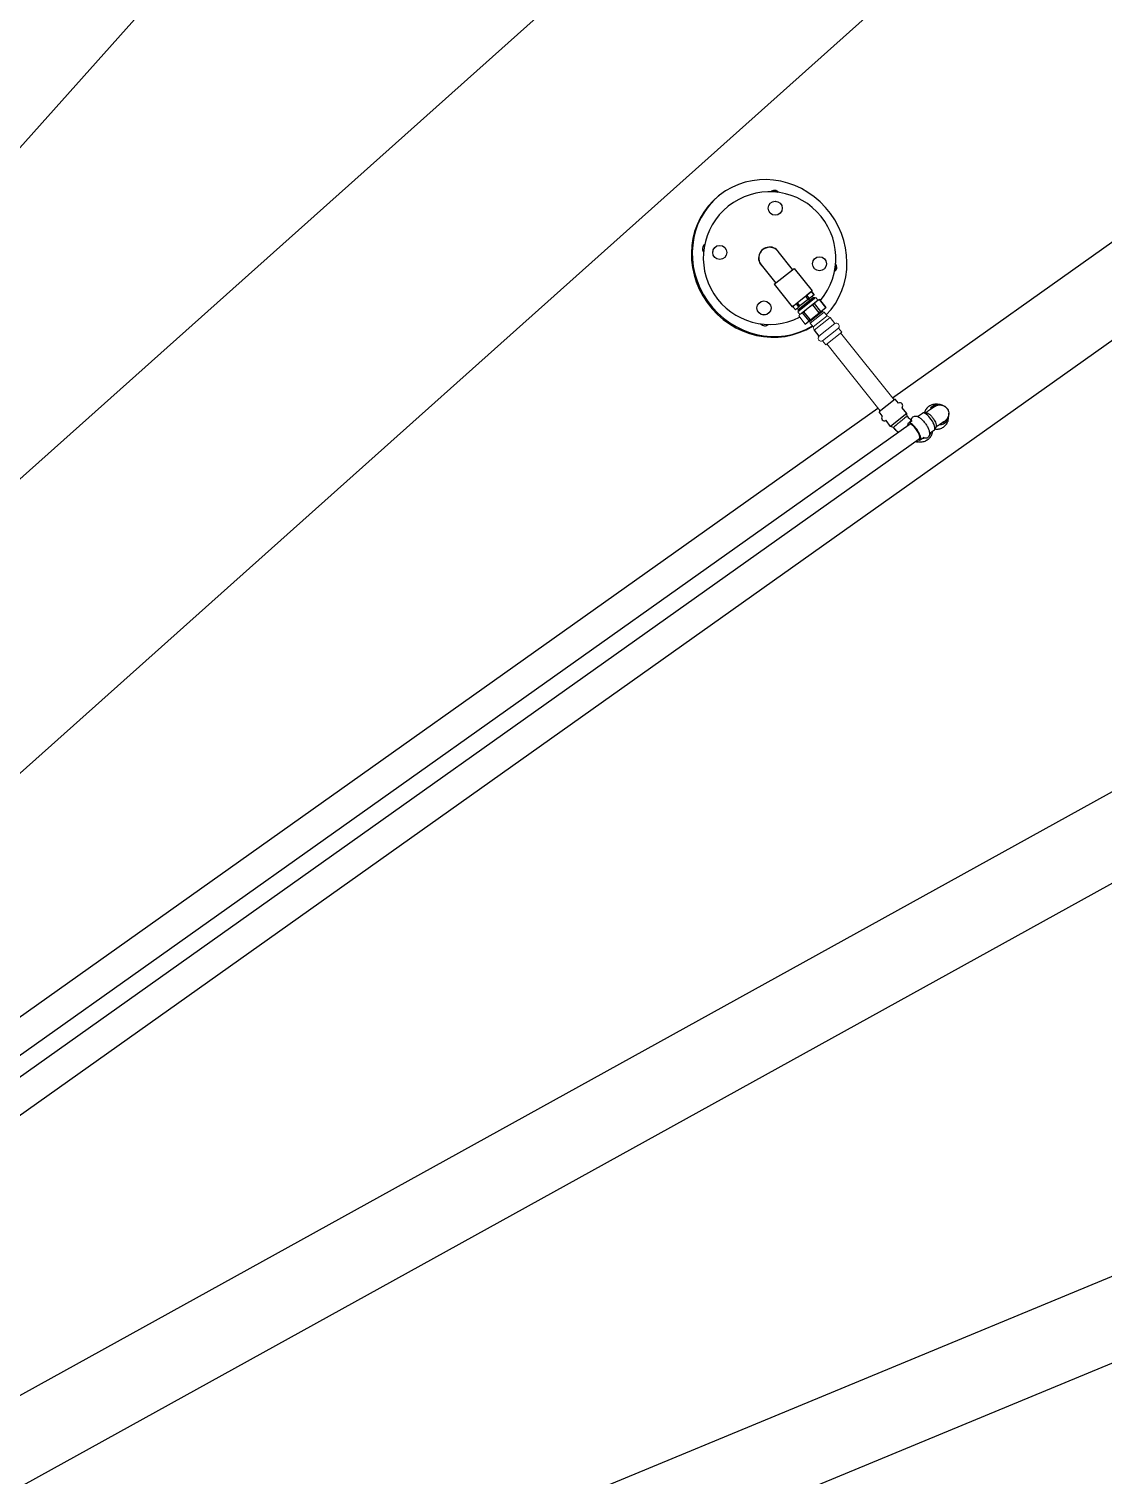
# Model space of a CAD drawing. Header units: millimetres. Extents: x 0 to 118900, y 0 to 84100.
# Drawn here: x 27925 to 29262, y 20382 to 22183 of the extents above; entities that cross this region are included whole.
import ezdxf

# ---------------------------------------------------------------- set-up
doc = ezdxf.new("R2010")
doc.units = ezdxf.units.MM
doc.header["$LTSCALE"] = 100
for name, color, linetype, lineweight, true_color in [('4003-AREA-04.1_F-Foundation', 7, 'Continuous', 25, 0xadadad), ('P_Anti-Foam (AF)', 6, 'Continuous', 18, 0xff00ff), ('P_BioGas (BG)', 94, 'Continuous', 18, 0x008100)]:
    doc.layers.add(name, color=color, linetype=linetype, lineweight=lineweight, true_color=true_color)
doc.layers.add('4003-AREA-04.1_T-Tank', color=7, linetype='Continuous', lineweight=25)
doc.layers.add('Visible', color=7, linetype='Continuous', lineweight=25)

msp = doc.modelspace()

# ---------------------------------------------------------------- linework, layer by layer
at = {"layer": '4003-AREA-04.1_F-Foundation'}
msp.add_circle((24937.91, 18779.59), 12250, dxfattribs=at)
at = {"layer": '4003-AREA-04.1_T-Tank'}
msp.add_circle((24937.91, 18779.59), 11950, dxfattribs=at)
at = {"layer": 'P_Anti-Foam (AF)'}
for p, q in [((28882.11, 21830.25), (28904.39, 21848.02)), ((28903.1, 21847.99), (28882.43, 21831.5)), ((28901.24, 21848.2), (28882.64, 21833.36)), ((28884.6, 21827.12), (28906.88, 21844.9)), ((28902.42, 21851.7), (28899.3, 21855.6)), ((28900, 21849.76), (28901.24, 21848.2)), ((28901.24, 21848.2), (28903.1, 21847.99)), ((28903.1, 21847.99), (28903.59, 21847.38)), ((28904.39, 21848.02), (28906.88, 21844.9)), ((28906.88, 21844.9), (28909.12, 21845.87)), ((28917.16, 21835.82), (28909.14, 21845.88)), ((28878.97, 21832.99), (28875.85, 21836.9)), ((28877, 21838.07), (28877.12, 21837.91)), ((28881.39, 21834.92), (28882.64, 21833.36)), ((28882.11, 21830.25), (28884.6, 21827.12)), ((28882.64, 21833.36), (28882.43, 21831.5)), ((28883.14, 21825.15), (28891.16, 21815.09)), ((28884.6, 21827.12), (28883.15, 21825.16)), ((28897.2, 21818.14), (28912.84, 21830.61)), ((28897.5, 21816.17), (28914.7, 21829.88)), ((28918.42, 21825.22), (28901.22, 21811.5)), ((28922.23, 21823.33), (28902.22, 21807.36)), ((28912.84, 21830.61), (28911.98, 21831.69)), ((28912.84, 21830.61), (28914.7, 21829.88)), ((28918.42, 21825.22), (28914.7, 21829.88)), ((28918.42, 21825.22), (28922.23, 21823.33)), ((28922.23, 21823.33), (28928.14, 21815.92)), ((28897.2, 21818.14), (28896.34, 21819.22)), ((28897.2, 21818.14), (28897.5, 21816.17)), ((28901.22, 21811.5), (28897.5, 21816.17)), ((28901.22, 21811.5), (28902.22, 21807.36)), ((28928.14, 21815.92), (28908.12, 21799.96)), ((28932.81, 21810.06), (28912.8, 21794.1)), ((28936.74, 21805.14), (28916.73, 21789.17)), ((28928.14, 21815.92), (28929.55, 21816.14)), ((28932.81, 21810.06), (28933.34, 21811.4)), ((28932.81, 21810.06), (28936.74, 21805.14)), ((29001.88, 21720.58), (28935.33, 21804.01)), ((28912.8, 21794.1), (28911.38, 21793.88)), ((28912.8, 21794.1), (28916.73, 21789.17)), ((28984.68, 21706.86), (28918.13, 21790.3))]:
    msp.add_line(p, q, dxfattribs=at)
for centre, start, end in [((28930.08, 21812.68), 338.47838, 98.66986), ((28910.85, 21797.34), 158.47838, 278.66986)]:
    msp.add_arc(centre, 3.5, start, end, dxfattribs=at)
for points, weights in [([(28909.14, 21845.88), (28909.13, 21845.88), (28909.12, 21845.87)], [2.58508153772, 2.58572168246, 2.58635890068]), ([(28887.96, 21828.99), (28885.03, 21827.71), (28883.14, 21825.15)], [2.58508153772, 2.86513203764, 2.58508153772])]:
    msp.add_rational_spline(points, weights, degree=2, dxfattribs=at)
at = {"layer": 'P_BioGas (BG)'}
for p, q in [((29036.85, 22626.05), (27686.65, 21419.32)), ((29218.77, 22422.49), (27868.58, 21215.77))]:
    msp.add_line(p, q, dxfattribs=at)
at = {"layer": 'Visible'}
for p, q in [((32937.62, 27657.07), (26982.47, 20992.63)), ((28999.76, 21723.23), (34654.6, 25735.95)), ((34712.47, 25654.4), (27324.29, 20411.68)), ((27408.52, 20202.33), (35372.37, 24604.28)), ((35420.75, 24516.76), (27447.03, 20109.36)), ((27370.54, 19841.48), (35958.92, 23399.37)), ((35997.19, 23306.99), (27408.82, 19749.09)), ((28784.57, 21975.41), (28783.5, 21974.55)), ((28875.52, 21882.94), (28857.44, 21905.61)), ((28836.41, 21888.84), (28854.49, 21866.17)), ((28852.57, 21864.64), (28877.43, 21884.47)), ((28877.43, 21884.47), (28899.88, 21856.32)), ((28852.57, 21864.64), (28875.02, 21836.49)), ((28875.02, 21836.49), (28899.88, 21856.32)), ((28880.24, 21840.4), (28875.85, 21836.9)), ((28880.24, 21840.4), (28881.64, 21841.52)), ((28883.36, 21836.49), (28880.24, 21840.4)), ((28891.83, 21849.65), (28881.64, 21841.52)), ((28884.76, 21837.61), (28881.64, 21841.52)), ((28894.95, 21845.74), (28884.76, 21837.61)), ((28891.83, 21849.65), (28893.37, 21850.87)), ((28894.95, 21845.74), (28891.83, 21849.65)), ((28899.17, 21855.5), (28893.37, 21850.87)), ((28896.48, 21846.96), (28893.37, 21850.87)), ((28894.95, 21845.74), (28896.48, 21846.96)), ((28902.28, 21851.59), (28896.48, 21846.96)), ((28897.9, 21854.74), (28898.03, 21854.59)), ((28899.17, 21855.5), (28899.3, 21855.6)), ((28902.28, 21851.59), (28899.17, 21855.5)), ((28902.28, 21851.59), (28902.42, 21851.7)), ((28910.64, 21830.62), (28902.62, 21840.68)), ((28917, 21835.69), (28908.98, 21845.75)), ((28878.97, 21832.99), (28883.36, 21836.49)), ((28882.43, 21831.5), (28882.91, 21830.89)), ((28883.36, 21836.49), (28884.76, 21837.61)), ((28895.98, 21818.93), (28887.96, 21828.99)), ((28897.64, 21820.26), (28889.62, 21830.31)), ((28897.64, 21820.26), (28908.81, 21829.17)), ((28908.81, 21829.17), (28900.79, 21839.22)), ((28910.64, 21830.62), (28908.81, 21829.17)), ((28910.64, 21830.62), (28917, 21835.69)), ((28917.16, 21835.82), (28917, 21835.69)), ((28891.16, 21815.09), (28895.98, 21818.93)), ((28897.64, 21820.26), (28895.98, 21818.93)), ((28902.22, 21807.36), (28908.12, 21799.96)), ((28908.12, 21799.96), (28907.59, 21798.63)), ((29003.28, 21721.7), (28983.27, 21705.74)), ((29007.21, 21716.77), (29003.28, 21721.7)), ((27285.04, 20506.44), (28981.79, 21710.48)), ((28987.2, 21700.81), (28983.27, 21705.74)), ((29017.63, 21703.72), (28997.61, 21687.76)), ((29017.63, 21703.72), (29011.89, 21710.91)), ((29018.28, 21700.13), (29017.63, 21703.72)), ((29031.25, 21699.96), (29037.22, 21704.19)), ((29041.62, 21704.8), (29038.02, 21704.47)), ((29049.82, 21712.51), (29047.41, 21710.59)), ((27518.51, 20624.3), (29020.58, 21690.18)), ((28997.61, 21687.76), (28991.88, 21694.95)), ((29001.24, 21686.2), (28997.61, 21687.76)), ((29019.54, 21691.65), (29024.38, 21695.08)), ((29046.07, 21679.08), (29052.03, 21683.31)), ((29046.13, 21679.12), (29046.07, 21679.08)), ((29054.06, 21687.25), (29052.56, 21683.98)), ((29052.8, 21684.44), (29052.76, 21684.42)), ((29065.78, 21692.5), (29063.38, 21690.58)), ((27559.03, 20626.07), (29033.32, 21672.24)), ((29034.36, 21670.77), (29039.2, 21674.21))]:
    msp.add_line(p, q, dxfattribs=at)
for centre in [(28853.92, 21959.33), (28784.81, 21904.22), (28909.03, 21890.23), (28839.93, 21835.12)]:
    msp.add_circle(centre, 8.75, dxfattribs=at)
for centre, radius, start, end in [((24937.91, 18779.59), 12796, 45.675698, 314.324302), ((28846.92, 21897.23), 82.5, 320.19967, 296.94857), ((28846.92, 21897.23), 13.75, 26.58355, 230.56469), ((28846.92, 21897.23), 13.45, 38.57412, 218.57412), ((28846.92, 21897.23), 13.45, 38.57412, 218.57412), ((29007.41, 21716.93), 0.25, 218.57412, 295.89374), ((29009.09, 21713.47), 3.59, 321.2545, 115.89374), ((28990, 21698.25), 3.59, 141.2545, 295.89374), ((28987, 21700.66), 0.25, 321.2545, 38.57412), ((29012.08, 21711.07), 0.25, 141.2545, 218.57412), ((28991.68, 21694.79), 0.25, 38.57412, 115.89374)]:
    msp.add_arc(centre, radius, start, end, dxfattribs=at)
for centre, major_axis, ratio, start_param, end_param in [((28846.92, 21897.23), (62.35, -78.18), 0.9396926, 0.1173286, 6.1658567), ((28845.85, 21896.37), (-62.35, 78.18), 0.9396926, 0, 3.0389116), ((28853.21, 21974.6), (-4.36, 5.47), 0.9396926, 4.761426, 6.3657113), ((28852.14, 21973.74), (-4.36, 5.47), 0.9396926, 5.004302, 6.1502904), ((28851.87, 21973.53), (-4.36, 5.47), 0.9396926, 5.0784666, 6.0830823), ((28853.21, 21974.6), (4.36, -5.47), 0.9396926, 5.4276463, 5.8930666), ((28770.09, 21908.31), (-4.36, 5.47), 0.9396926, 6.2006593, 7.8049447), ((28768.75, 21907.24), (-4.36, 5.47), 0.9396926, 5.9875827, 6.152827), ((28769.02, 21907.45), (-4.36, 5.47), 0.9396926, 6.0273103, 6.1790055), ((28770.09, 21908.31), (4.36, -5.47), 0.9396926, 0.3901187, 0.855539), ((28923.75, 21886.14), (-4.36, 5.47), 0.9396926, 0.3901187, 0.855539), ((28923.75, 21886.14), (4.36, -5.47), 0.9396926, 6.2006593, 7.8049447), ((28922.68, 21885.29), (4.36, -5.47), 0.9396926, 0.1328949, 1.2788833), ((28922.41, 21885.08), (4.36, -5.47), 0.9396926, 0.200103, 1.2047188), ((28896.14, 21835.51), (13, 10.37), 0.0001222, 1.0492085, 1.2046796), ((28896.14, 21835.51), (13, 10.37), 0.0000108, 0.0020091, 0.1574802), ((28840.64, 21819.86), (-4.36, 5.47), 0.9396926, 5.4276463, 5.8930666), ((28896.15, 21835.51), (-13, -10.37), 0.0001115, 5.2379987, 5.3934698), ((28840.64, 21819.86), (4.36, -5.47), 0.9396926, 4.761426, 6.3657113), ((28839.3, 21818.79), (4.36, -5.47), 0.9396926, 0.1303583, 0.2956026), ((28839.57, 21819), (4.36, -5.47), 0.9396926, 0.1041798, 0.255875), ((29057.8, 21702.5), (-7.98, 10.01), 0.9422609, 5.2703307, 6.6961609), ((29044.63, 21693.75), (-7.41, 10.44), 0.3344117, 3.1415927, 6.2831853), ((29057.8, 21702.5), (7.98, -10.01), 0.9422609, 5.629001, 7.3562133), ((29026.95, 21681.21), (-7.41, 10.44), 0.3344117, 2.6048425, 6.8199355), ((29026.95, 21681.21), (-6.37, 8.97), 0.3344117, 3.1415927, 6.2831853), ((29036.66, 21685.64), (7.98, -10.01), 0.9422609, 0.132991, 0.5140964), ((29030.64, 21680.84), (-7.98, 10.01), 0.9422609, 2.2509808, 2.5198495), ((29036.66, 21685.64), (-7.98, 10.01), 0.9422609, 2.5217624, 2.6070303)]:
    msp.add_ellipse(centre, major_axis=major_axis, ratio=ratio, start_param=start_param, end_param=end_param, dxfattribs=at)
for points, weights in [([(28902.62, 21840.68), (28905.28, 21843.86), (28908.98, 21845.75)], [2.58508153772, 2.86513203764, 2.58508153772]), ([(28889.62, 21830.31), (28894.69, 21835.42), (28900.79, 21839.22)], [2.585349433, 2.86542895491, 2.585349433])]:
    msp.add_rational_spline(points, weights, degree=2, dxfattribs=at)
for points, knots in [([(29041.14, 21704.76), (29041.52, 21705.03), (29041.9, 21705.3), (29042.65, 21705.83), (29043.02, 21706.09), (29043.75, 21706.59), (29044.1, 21706.84), (29044.8, 21707.32), (29045.13, 21707.56), (29045.81, 21708.03), (29046.16, 21708.27), (29046.83, 21708.74), (29047.15, 21708.96), (29047.78, 21709.39), (29048.09, 21709.6), (29048.67, 21710), (29048.95, 21710.19), (29049.48, 21710.55), (29049.74, 21710.73), (29050.23, 21711.06), (29050.47, 21711.22), (29050.92, 21711.51), (29051.13, 21711.65), (29051.53, 21711.92), (29051.72, 21712.04), (29052.28, 21712.39), (29052.61, 21712.6), (29053.2, 21712.95), (29053.41, 21713.07), (29053.87, 21713.3), (29054.04, 21713.38), (29054.54, 21713.61), (29054.87, 21713.77), (29056, 21714.13), (29056.62, 21714.36), (29058.58, 21714.52), (29059.24, 21714.54), (29060.69, 21714.38), (29061.37, 21714.26), (29063.27, 21713.68), (29064.65, 21713.06), (29066.88, 21711.19), (29067.73, 21710.22), (29068.97, 21708.14), (29069.39, 21707.07), (29069.9, 21704.94), (29069.96, 21703.92), (29069.88, 21701.89), (29069.67, 21701.03), (29069.15, 21699.26), (29068.81, 21698.62), (29068.11, 21697.36), (29067.8, 21696.97), (29067.29, 21696.32), (29067.1, 21696.11), (29066.74, 21695.72), (29066.59, 21695.57), (29066.22, 21695.22), (29066.05, 21695.06), (29065.79, 21694.84), (29065.71, 21694.76), (29065.62, 21694.69)], [3.2883496, 3.2883496, 3.2883496, 3.2883496, 3.349399, 3.349399, 3.4108733, 3.4108733, 3.4723211, 3.4723211, 3.5332963, 3.5332963, 3.5989365, 3.5989365, 3.6650547, 3.6650547, 3.7311022, 3.7311022, 3.7965525, 3.7965525, 3.8624479, 3.8624479, 3.9286132, 3.9286132, 3.9945388, 3.9945388, 4.0598088, 4.0598088, 4.1914369, 4.1914369, 4.2535532, 4.2535532, 4.2827601, 4.2827601, 4.3165976, 4.3165976, 4.3421379, 4.3421379, 4.351679, 4.351679, 4.3579057, 4.3579057, 4.3668122, 4.3668122, 4.3728519, 4.3728519, 4.3785601, 4.3785601, 4.3851646, 4.3851646, 4.394247, 4.394247, 4.4088948, 4.4088948, 4.4323176, 4.4323176, 4.458233, 4.458233, 4.4912091, 4.4912091, 4.5522052, 4.5522052, 4.5863214, 4.5863214, 4.5863214, 4.5863214]), ([(29041.14, 21704.76), (29042.2, 21705.51), (29043.21, 21706.22), (29044.62, 21707.2), (29045.05, 21707.5), (29045.9, 21708.09), (29046.31, 21708.38), (29047.1, 21708.92), (29047.48, 21709.19), (29048.21, 21709.68), (29048.55, 21709.92), (29049.22, 21710.37), (29049.53, 21710.58), (29050.13, 21710.99), (29050.42, 21711.18), (29050.95, 21711.54), (29051.2, 21711.7), (29051.68, 21712.01), (29051.9, 21712.15), (29052.54, 21712.56), (29052.87, 21712.77), (29053.71, 21713.22), (29053.9, 21713.32), (29054.45, 21713.58), (29054.78, 21713.73), (29055.89, 21714.1), (29056.48, 21714.32), (29058.32, 21714.5), (29058.97, 21714.54), (29060.42, 21714.42), (29061.09, 21714.32), (29063.02, 21713.78), (29064.44, 21713.19), (29066.74, 21711.34), (29067.61, 21710.37), (29068.9, 21708.3), (29069.33, 21707.23), (29069.88, 21705.1), (29069.95, 21704.07), (29069.9, 21702.04), (29069.7, 21701.17), (29069.2, 21699.38), (29068.86, 21698.73), (29068.16, 21697.43), (29067.85, 21697.03), (29067.33, 21696.36), (29067.13, 21696.15), (29066.77, 21695.75), (29066.62, 21695.6), (29066.25, 21695.24), (29066.08, 21695.09), (29065.82, 21694.86), (29065.72, 21694.77), (29065.62, 21694.69)], [0.4877934, 0.4877934, 0.4877934, 0.4877934, 0.6551958, 0.6551958, 0.7333883, 0.7333883, 0.8124354, 0.8124354, 0.8913935, 0.8913935, 0.969355, 0.969355, 1.0479701, 1.0479701, 1.1270922, 1.1270922, 1.2058383, 1.2058383, 1.2835143, 1.2835143, 1.4405939, 1.4405939, 1.4787007, 1.4787007, 1.5144751, 1.5144751, 1.5400836, 1.5400836, 1.5501074, 1.5501074, 1.5566706, 1.5566706, 1.5659075, 1.5659075, 1.5720065, 1.5720065, 1.5777006, 1.5777006, 1.584228, 1.584228, 1.5931273, 1.5931273, 1.60738, 1.60738, 1.6304462, 1.6304462, 1.6562549, 1.6562549, 1.688557, 1.688557, 1.7469236, 1.7469236, 1.7857652, 1.7857652, 1.7857652, 1.7857652]), ([(29056.81, 21715.02), (29055.41, 21715.3), (29053.99, 21715.4), (29050.95, 21715.16), (29049.35, 21714.77), (29046.93, 21713.73), (29046.04, 21713.23), (29045.21, 21712.64)], [5.49086421, 5.49086421, 5.49086421, 5.49086421, 5.7667219, 5.7667219, 6.08395317, 6.08395317, 6.28318531, 6.28318531, 6.28318531, 6.28318531]), ([(29018.28, 21700.14), (29018.25, 21700.16), (29018.15, 21700.13), (29017.68, 21699.86), (29017.21, 21699.55), (29015.89, 21698.6), (29015.04, 21697.97), (29013.57, 21696.84), (29013.06, 21696.43), (29012.02, 21695.6), (29011.5, 21695.19), (29010.06, 21694.02), (29009.14, 21693.26), (29007.14, 21691.57), (29006.09, 21690.67), (29004.25, 21689.07), (29003.46, 21688.37), (29002.23, 21687.25), (29001.78, 21686.82), (29001.31, 21686.34), (29001.22, 21686.22), (29001.24, 21686.2)], [-4.8286126, -4.8286126, -4.8286126, -4.8286126, -4.5657316, -4.5657316, -4.1536951, -4.1536951, -3.7172624, -3.7172624, -3.4969083, -3.4969083, -3.2902801, -3.2902801, -2.9338438, -2.9338438, -2.4966253, -2.4966253, -2.0768124, -2.0768124, -1.667573, -1.667573, -1.3553304, -1.3553304, -1.3553304, -1.3553304]), ([(29023.27, 21695.11), (29022.89, 21695.44), (29022.51, 21695.79), (29020.86, 21697.34), (29019.55, 21698.69), (29018.28, 21700.14)], [2.65441718, 2.65441718, 2.65441718, 2.65441718, 2.73459651, 2.73459651, 2.9972775, 2.9972775, 2.9972775, 2.9972775]), ([(29023.28, 21694.3), (29023.25, 21694.92), (29023.28, 21695.54), (29023.51, 21696.67), (29023.66, 21697.15), (29024.23, 21698.31), (29024.75, 21699), (29025.97, 21699.91), (29026.59, 21700.19), (29027.88, 21700.52), (29028.55, 21700.55), (29030.05, 21700.4), (29030.84, 21700.15), (29032.9, 21699.24), (29034.11, 21698.41), (29036.46, 21696.42), (29037.59, 21695.28), (29039.67, 21692.86), (29040.63, 21691.6), (29042.38, 21689.01), (29043.16, 21687.68), (29044.5, 21685.02), (29045.06, 21683.69), (29045.89, 21680.96), (29046.16, 21679.6), (29046.02, 21677.56), (29045.92, 21676.95), (29045.42, 21675.56), (29044.93, 21674.74), (29043.69, 21673.67), (29043.08, 21673.33), (29041.81, 21672.91), (29041.15, 21672.85), (29039.7, 21672.9), (29038.95, 21673.1), (29038.2, 21673.38), (29038.15, 21673.4), (29038.09, 21673.42)], [1.1130098, 1.1130098, 1.1130098, 1.1130098, 1.2855716, 1.2855716, 1.4091063, 1.4091063, 1.5815291, 1.5815291, 1.7170372, 1.7170372, 1.8705378, 1.8705378, 2.100386, 2.100386, 2.5039155, 2.5039155, 2.8841257, 2.8841257, 3.2361042, 3.2361042, 3.5839368, 3.5839368, 3.9427978, 3.9427978, 4.3417905, 4.3417905, 4.5014312, 4.5014312, 4.6983308, 4.6983308, 4.8349453, 4.8349453, 4.9822745, 4.9822745, 5.1919885, 5.1919885, 5.2077314, 5.2077314, 5.2077314, 5.2077314]), ([(29045.21, 21712.64), (29043.91, 21711.72), (29042.76, 21710.58), (29040.9, 21707.98), (29040.18, 21706.53), (29039.67, 21704.87), (29039.63, 21704.74), (29039.6, 21704.62)], [0, 0, 0, 0, 0.31213077, 0.31213077, 0.62543341, 0.62543341, 0.65060177, 0.65060177, 0.65060177, 0.65060177]), ([(29041.62, 21704.8), (29041.92, 21704.83), (29042.26, 21704.8), (29043.33, 21704.52), (29044.12, 21704.12), (29045.84, 21702.93), (29046.75, 21702.15), (29048.57, 21700.27), (29049.47, 21699.18), (29050.3, 21698.03)], [-1.4824959, -1.4824959, -1.4824959, -1.4824959, -1.258917, -1.258917, -0.8459736, -0.8459736, -0.4266473, -0.4266473, 0, 0, 0, 0]), ([(29050.3, 21698.03), (29050.92, 21697.17), (29051.49, 21696.29), (29052.49, 21694.53), (29052.91, 21693.67), (29053.76, 21691.67), (29054.09, 21690.58), (29054.37, 21688.69), (29054.33, 21687.91), (29054.08, 21687.31), (29054.07, 21687.28), (29054.06, 21687.25)], [-6.9461174, -6.9461174, -6.9461174, -6.9461174, -6.6294511, -6.6294511, -6.3206085, -6.3206085, -5.8835873, -5.8835873, -5.44564, -5.44564, -5.4229746, -5.4229746, -5.4229746, -5.4229746]), ([(29052.78, 21684.45), (29053.63, 21684.32), (29054.49, 21684.26), (29056.99, 21684.3), (29058.61, 21684.59), (29061.65, 21685.69), (29063.07, 21686.48), (29065.56, 21688.49), (29066.63, 21689.69), (29068.34, 21692.4), (29068.97, 21693.9), (29069.61, 21696.54), (29069.76, 21697.64), (29069.78, 21698.75)], [2.3992261, 2.3992261, 2.3992261, 2.3992261, 2.566706, 2.566706, 2.8848279, 2.8848279, 3.1986257, 3.1986257, 3.510704, 3.510704, 3.824572, 3.824572, 4.0396476, 4.0396476, 4.0396476, 4.0396476]), ([(29006.78, 21680.38), (29006.44, 21680.71), (29006.1, 21681.03), (29004.22, 21682.89), (29002.7, 21684.51), (29001.24, 21686.2)], [4.31906282, 4.31906282, 4.31906282, 4.31906282, 4.36845764, 4.36845764, 4.59498544, 4.59498544, 4.59498544, 4.59498544]), ([(29006.78, 21680.38), (29005.23, 21681.85), (29003.72, 21683.42), (29001.91, 21685.43), (29001.57, 21685.82), (29001.24, 21686.2)], [2.7482665, 2.7482665, 2.7482665, 2.7482665, 2.97264297, 2.97264297, 3.02418911, 3.02418911, 3.02418911, 3.02418911]), ([(29021.41, 21692.97), (29021.6, 21693.24), (29021.8, 21693.5), (29022.41, 21694.24), (29022.83, 21694.69), (29023.28, 21695.12)], [6.01985989, 6.01985989, 6.01985989, 6.01985989, 6.08428947, 6.08428947, 6.20591662, 6.20591662, 6.20591662, 6.20591662]), ([(29049.33, 21681.4), (29049.24, 21680.37), (29049.04, 21679.35), (29048.26, 21676.81), (29047.53, 21675.34), (29045.64, 21672.73), (29044.49, 21671.59), (29041.88, 21669.75), (29040.42, 21669.05), (29037.34, 21668.15), (29035.72, 21667.96), (29032.47, 21668.09), (29030.84, 21668.42), (29029.17, 21669.04), (29029.05, 21669.08), (29028.94, 21669.13)], [2.3673419, 2.3673419, 2.3673419, 2.3673419, 2.567998, 2.567998, 2.8852936, 2.8852936, 3.1985694, 3.1985694, 3.5107086, 3.5107086, 3.8251781, 3.8251781, 4.1441614, 4.1441614, 4.168735, 4.168735, 4.168735, 4.168735]), ([(29053.85, 21686.81), (29054.23, 21687.07), (29054.6, 21687.33), (29055.32, 21687.84), (29055.68, 21688.09), (29056.37, 21688.58), (29056.72, 21688.82), (29057.38, 21689.28), (29057.7, 21689.5), (29058.36, 21689.96), (29058.68, 21690.19), (29059.32, 21690.63), (29059.63, 21690.84), (29060.22, 21691.25), (29060.51, 21691.44), (29061.05, 21691.81), (29061.3, 21691.99), (29061.79, 21692.32), (29062.02, 21692.47), (29062.45, 21692.76), (29062.65, 21692.89), (29063.02, 21693.14), (29063.19, 21693.25), (29063.49, 21693.45), (29063.63, 21693.54), (29063.92, 21693.72), (29064.05, 21693.8), (29064.07, 21693.82), (29064.08, 21693.82), (29064.08, 21693.82)], [3.29055224, 3.29055224, 3.29055224, 3.29055224, 3.35095339, 3.35095339, 3.41183845, 3.41183845, 3.47274934, 3.47274934, 3.53322221, 3.53322221, 3.59823971, 3.59823971, 3.66391306, 3.66391306, 3.72965351, 3.72965351, 3.7948459, 3.7948459, 3.85965758, 3.85965758, 3.92533779, 3.92533779, 3.99122786, 3.99122786, 4.05646959, 4.05646959, 4.16380662, 4.16380662, 4.17524182, 4.17524182, 4.17524182, 4.17524182]), ([(29053.85, 21686.81), (29054.88, 21687.53), (29055.85, 21688.21), (29057.2, 21689.15), (29057.62, 21689.45), (29058.43, 21690.01), (29058.83, 21690.28), (29059.58, 21690.81), (29059.94, 21691.06), (29060.63, 21691.53), (29060.95, 21691.75), (29061.54, 21692.15), (29061.81, 21692.33), (29062.32, 21692.67), (29062.56, 21692.83), (29062.99, 21693.12), (29063.19, 21693.25), (29063.53, 21693.48), (29063.68, 21693.57), (29063.96, 21693.75), (29064.07, 21693.82), (29064.08, 21693.82), (29064.08, 21693.82), (29064.08, 21693.82)], [0.48999609, 0.48999609, 0.48999609, 0.48999609, 0.65519577, 0.65519577, 0.73294285, 0.73294285, 0.81178, 0.81178, 0.89070377, 0.89070377, 0.96866904, 0.96866904, 1.04257075, 1.04257075, 1.11772966, 1.11772966, 1.19318506, 1.19318506, 1.26765173, 1.26765173, 1.3708937, 1.3708937, 1.37468567, 1.37468567, 1.37468567, 1.37468567]), ([(29062.81, 21693), (29063.76, 21693.38), (29064.66, 21693.9), (29065.51, 21694.6), (29065.57, 21694.64), (29065.62, 21694.69)], [-1.99049187, -1.99049187, -1.99049187, -1.99049187, -1.66757303, -1.66757303, -1.64427544, -1.64427544, -1.64427544, -1.64427544])]:
    msp.add_open_spline(points, degree=3, knots=knots, dxfattribs=at)
msp.add_open_spline([(29051.39, 21711.47), (29051.39, 21711.47), (29051.39, 21711.46), (29051.38, 21711.46)], degree=3, dxfattribs=at)

doc.saveas('drawing.dxf')
